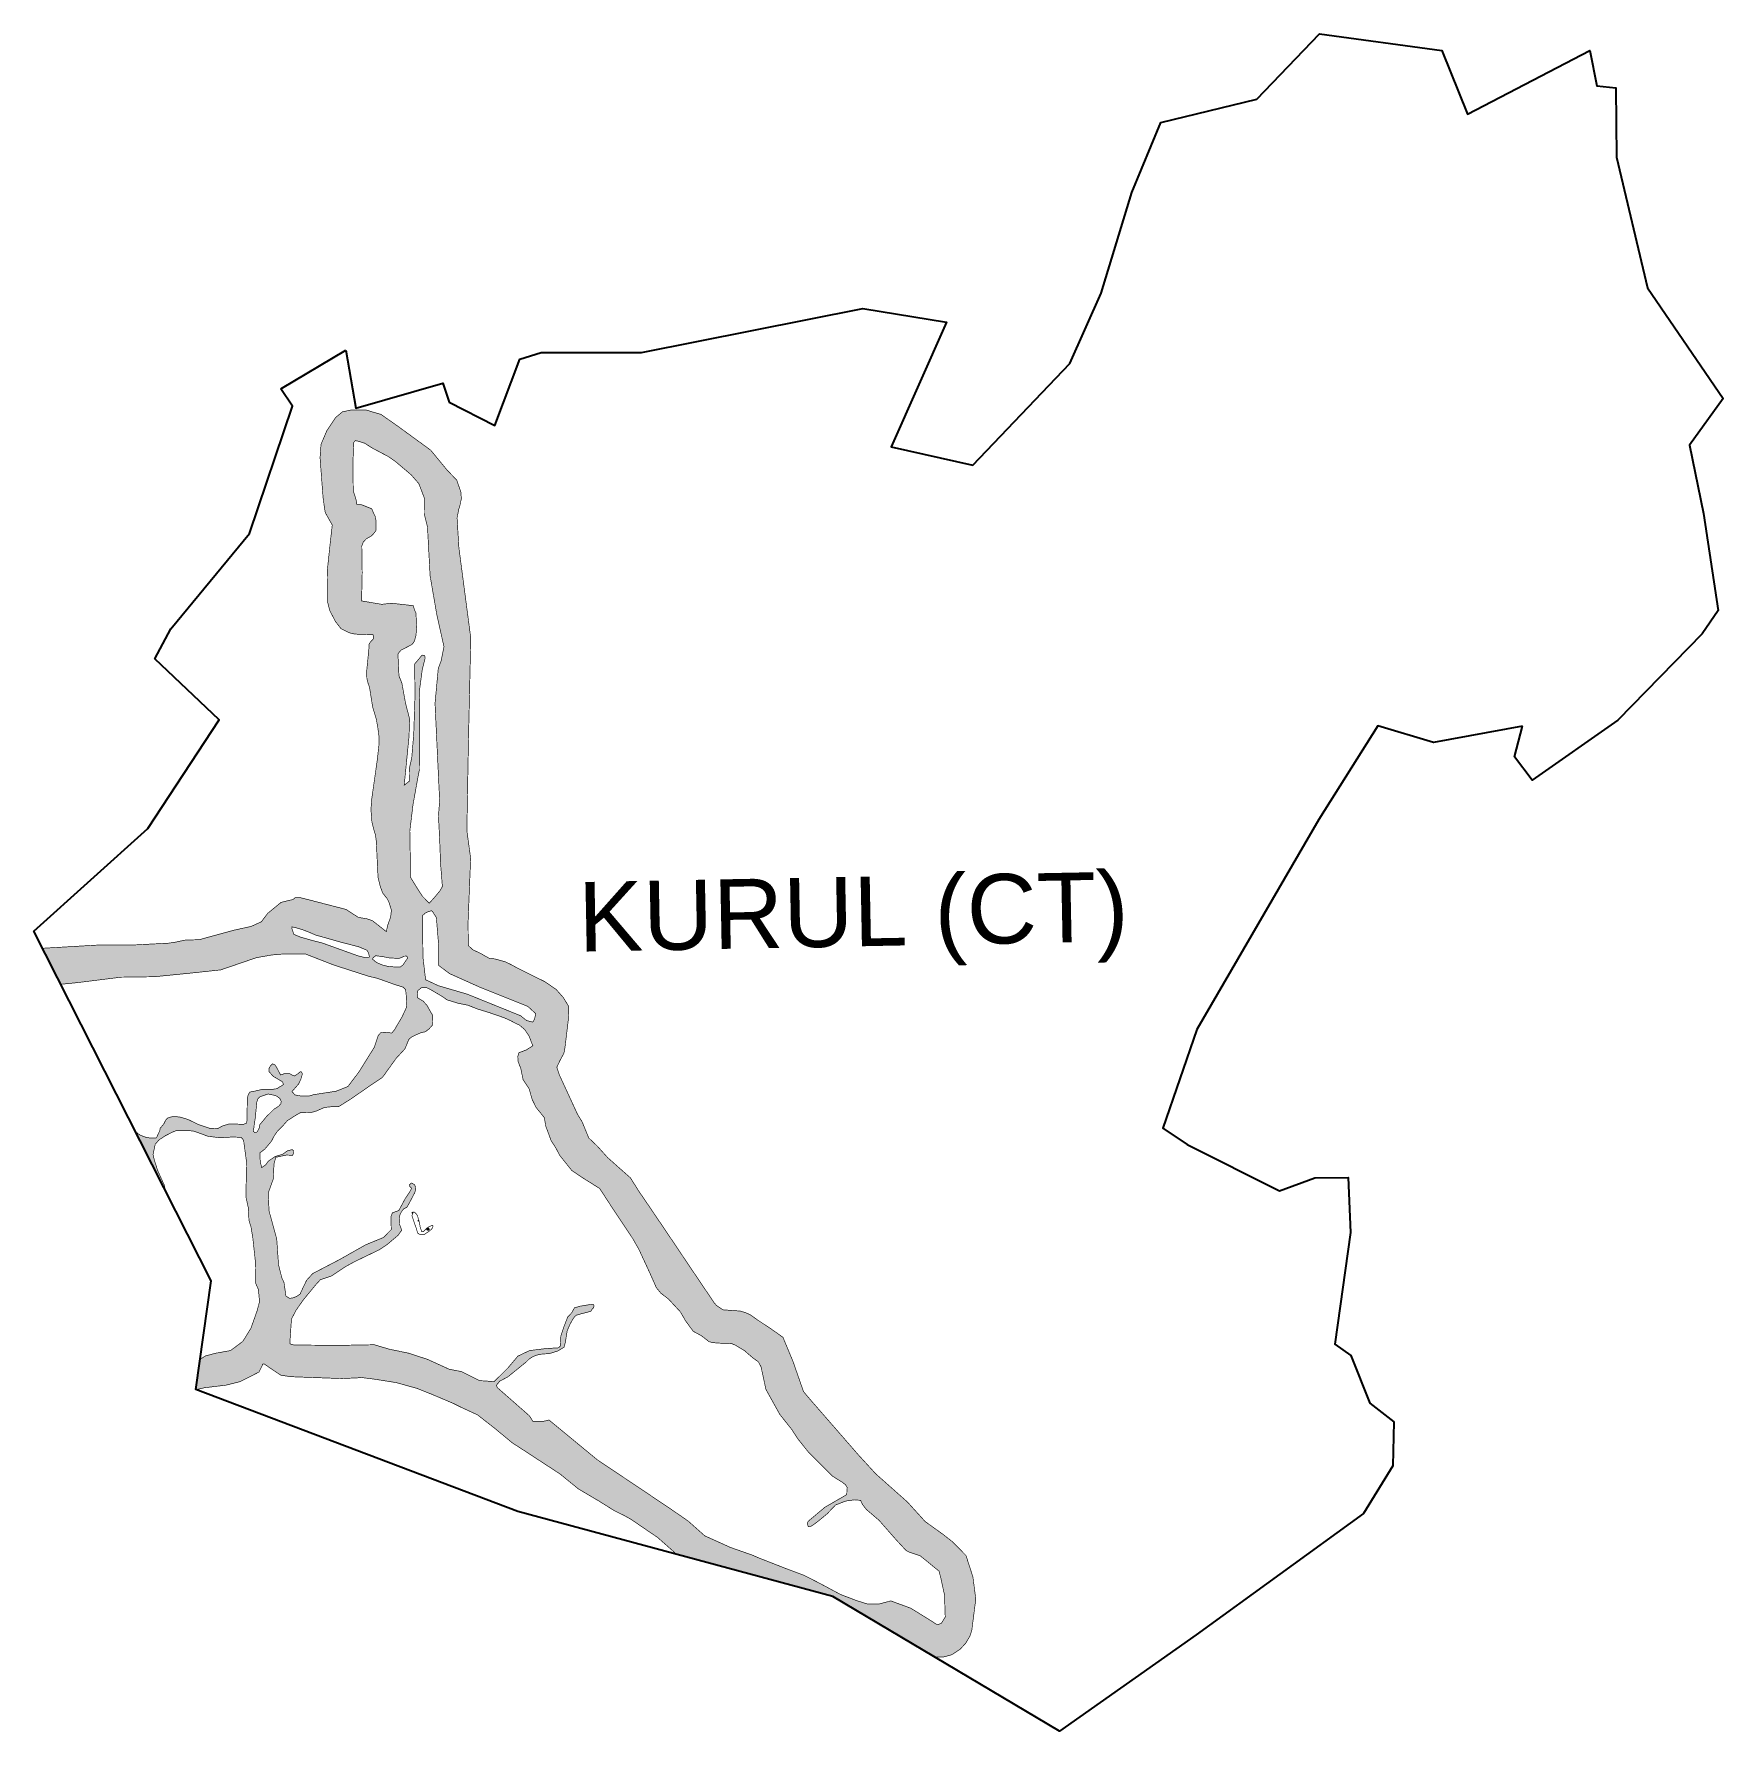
# Model space of a CAD drawing. Header units: metres. Extents: x 276738 to 279380, y 2061662 to 2064315.
import ezdxf

# ---------------------------------------------------------------- set-up
doc = ezdxf.new("R2010")
doc.units = ezdxf.units.M
doc.header["$MEASUREMENT"] = 0
for name, color, linetype in [('MANGROOVE BUFFER ZONE', 120, 'Continuous'), ('village', 3, 'Continuous'), ('VILLAGE NAME', 250, 'Continuous')]:
    doc.layers.add(name, color=color, linetype=linetype)
doc.styles.get("Standard").update_dxf_attribs({"font": 'simplex.shx'})

msp = doc.modelspace()

# ---------------------------------------------------------------- hatches: boundary and pattern name
at = {"layer": 'MANGROOVE BUFFER ZONE'}
h = msp.add_hatch(dxfattribs=at)
h.set_pattern_fill('GRASS', color=256, scale=18)
h.paths.add_polyline_path([(277421.2, 2063370.9), (277402.6, 2063512.4), (277399.8, 2063558.7), (277402.6, 2063572.9), (277404.5, 2063579.1), (277406.4, 2063588.5), (277405.9, 2063598.5), (277399.3, 2063617.8), (277384.2, 2063633.5), (277358.5, 2063664.7), (277306.3, 2063702.7), (277280.6, 2063720.7), (277265.8, 2063724.9), (277258.5, 2063727.2), (277252.8, 2063727.5), (277234.4, 2063727.5), (277220.5, 2063724.6), (277209.9, 2063715.8), (277196.1, 2063695.1), (277187, 2063673.7), (277185.5, 2063652.7), (277187.2, 2063630.1), (277190.2, 2063590.4), (277192.6, 2063573.2), (277193.7, 2063566.9), (277204.6, 2063547.6), (277201.6, 2063521.5), (277197, 2063478.1), (277197.6, 2063426), (277200.7, 2063413.7), (277209.7, 2063396.6), (277218.3, 2063385.5), (277227.2, 2063381.1), (277228.8, 2063380.3), (277234.6, 2063378), (277240.3, 2063377.1), (277249, 2063376.6), (277254.2, 2063376.6), (277268.3, 2063376), (277268.9, 2063373.5), (277269, 2063369.8), (277263.8, 2063364.1), (277261.9, 2063360.7), (277261.8, 2063353.4), (277258.3, 2063318.1), (277258.7, 2063307.7), (277260.5, 2063300.5), (277262.8, 2063294.1), (277267.8, 2063262.9), (277273.2, 2063245), (277275.6, 2063232.5), (277277.7, 2063216.6), (277277.7, 2063204.9), (277275.1, 2063181.1), (277266.3, 2063119.1), (277265.1, 2063102.7), (277266.6, 2063083), (277269.3, 2063072.5), (277272.3, 2063062.4), (277273.5, 2063052.5), (277276.2, 2062996.2), (277279.8, 2062981.9), (277283.6, 2062972), (277290.5, 2062963.3), (277293.2, 2062957.9), (277297.1, 2062945.4), (277295.9, 2062934.7), (277291.3, 2062921.9), (277289.1, 2062911.9), (277267.5, 2062928.9), (277258.3, 2062932.1), (277245.6, 2062934), (277226, 2062946.6), (277171.5, 2062960.7), (277153.8, 2062965.1), (277146.6, 2062965), (277143.2, 2062962.1), (277124.5, 2062957.6), (277103.6, 2062940.4), (277093.6, 2062927.2), (277077.8, 2062920), (277050.4, 2062914), (277008.3, 2062902.5), (276997, 2062899.3), (276973.7, 2062898.5), (276958.5, 2062895.2), (276948.5, 2062893.8), (276888.5, 2062890.7), (276835.6, 2062890.7), (276751.5, 2062885.8), (276780.1, 2062829.5), (276806.9, 2062832.2), (276874.1, 2062840.6), (276926.2, 2062841.3), (276983.2, 2062847), (277030.1, 2062852), (277085.9, 2062871.1), (277109.8, 2062875.3), (277128, 2062876.9), (277162.1, 2062877.1), (277206.4, 2062859.8), (277261, 2062842.2), (277274.4, 2062839), (277285.6, 2062835.1), (277303.5, 2062828.7), (277315.6, 2062825), (277319.2, 2062821.4), (277320.1, 2062814), (277321, 2062797.8), (277320.2, 2062792.5), (277316.2, 2062783.8), (277313.4, 2062777.9), (277301.8, 2062758.3), (277297.8, 2062753.3), (277291.7, 2062754), (277286.2, 2062754.3), (277280.5, 2062753.9), (277276.6, 2062749.7), (277270.3, 2062731), (277246.1, 2062692.2), (277229.1, 2062669.7), (277210.5, 2062662.3), (277175.3, 2062656.9), (277167.7, 2062654.7), (277156.5, 2062654.6), (277146.2, 2062656.6), (277141.6, 2062661.8), (277151.9, 2062673.5), (277155.5, 2062681.1), (277157.9, 2062689.5), (277155.9, 2062693), (277154.6, 2062692.6), (277149.4, 2062688.6), (277145.9, 2062686.2), (277141.8, 2062687.6), (277138.1, 2062689.7), (277129.7, 2062689.8), (277123.8, 2062687.7), (277119.9, 2062695.2), (277116.7, 2062701), (277114.7, 2062703.6), (277111.1, 2062705.2), (277109.6, 2062703.7), (277107.9, 2062701.8), (277105.6, 2062697.9), (277105.5, 2062693.2), (277108.5, 2062689.8), (277112.1, 2062685.7), (277126.7, 2062677.1), (277128.3, 2062672.8), (277125.8, 2062671.1), (277122, 2062668.9), (277118, 2062666.3), (277112.2, 2062665.4), (277106.2, 2062665.2), (277095.6, 2062665.3), (277083, 2062662.4), (277079, 2062661.7), (277075.9, 2062661), (277073.4, 2062657.6), (277071.7, 2062651.5), (277071.3, 2062623.2), (277071.1, 2062616), (277070.5, 2062612.4), (277065.7, 2062610.5), (277044, 2062611.3), (277032.9, 2062608), (277025.3, 2062603.8), (277012.5, 2062604.4), (276995, 2062610.4), (276979.1, 2062618.1), (276966.6, 2062621.9), (276958.3, 2062622.7), (276952.8, 2062622.2), (276946.9, 2062620.2), (276944.5, 2062617.8), (276941, 2062611), (276935.3, 2062604.2), (276934.9, 2062600.8), (276929.6, 2062589.4), (276919.3, 2062589.2), (276913.2, 2062590.2), (276905, 2062593.3), (276901.3, 2062595.4), (276896.6, 2062599.8), (276943.8, 2062506.8), (276941.9, 2062515.5), (276931.7, 2062538), (276926.7, 2062553.3), (276924.3, 2062563.3), (276927.7, 2062579.3), (276933.6, 2062586.2), (276943, 2062592.4), (276955, 2062598.5), (276960.5, 2062600.6), (276971.8, 2062600.6), (276980.6, 2062600.6), (276987.6, 2062600), (276995.6, 2062597.2), (277010.1, 2062591.9), (277020.3, 2062590.6), (277029.5, 2062589.5), (277049.8, 2062590.8), (277062.4, 2062590), (277065.9, 2062585.6), (277070.6, 2062551.1), (277069.5, 2062497.1), (277073.3, 2062480.1), (277074.3, 2062460.4), (277077.6, 2062449.7), (277080.4, 2062432.4), (277084.4, 2062395.5), (277084.9, 2062361.7), (277088.9, 2062352.8), (277089.8, 2062344.9), (277090.8, 2062333.2), (277087.1, 2062319.2), (277077.5, 2062291.9), (277064.7, 2062271.1), (277045.5, 2062256.8), (277022.6, 2062252.7), (277006.5, 2062248.5), (276998, 2062243.2), (276991.3, 2062195.7), (276991.6, 2062195.6), (277004.2, 2062198.6), (277038.2, 2062202.7), (277060.7, 2062208.3), (277077.8, 2062216.9), (277089.9, 2062223.2), (277094.7, 2062232.7), (277096.1, 2062235.9), (277098.4, 2062235.7), (277116.5, 2062223.3), (277124.4, 2062218.2), (277140.4, 2062215.9), (277219.7, 2062213), (277245.4, 2062214.2), (277249.8, 2062214.7), (277269.7, 2062212.2), (277294.7, 2062208.3), (277305.7, 2062206.4), (277336.6, 2062197.8), (277359.1, 2062188.9), (277380.4, 2062179.9), (277393.9, 2062174.2), (277404.8, 2062168.7), (277431.9, 2062156.2), (277459.3, 2062134.7), (277485.9, 2062112.7), (277507.6, 2062098.6), (277560.7, 2062063.9), (277589.6, 2062040.4), (277621, 2062021.9), (277645.6, 2062006.5), (277660.7, 2061999.1), (277671.3, 2061993.2), (277713.4, 2061964.6), (277739.8, 2061941.2), (277742.3, 2061938.6), (277987.5, 2061872.3), (278146.7, 2061777.8), (278160.9, 2061777.8), (278173.2, 2061781.1), (278186.6, 2061789.9), (278195.3, 2061799.3), (278201.8, 2061810.3), (278204.8, 2061819.7), (278211, 2061868.2), (278206.5, 2061902.9), (278195.7, 2061936.3), (278175.1, 2061957.4), (278159.1, 2061969.9), (278131.9, 2061989.4), (278103.8, 2062020.3), (278054.3, 2062064.3), (278027.4, 2062093.7), (277951.8, 2062180.5), (277941.6, 2062192.6), (277925.1, 2062239.9), (277909.4, 2062277.6), (277892.4, 2062289.6), (277869.1, 2062305.1), (277858.4, 2062312.7), (277851.4, 2062315.9), (277842.6, 2062318.6), (277815.8, 2062320.5), (277805.7, 2062327.1), (277801.7, 2062331.7), (277718.5, 2062455.3), (277684, 2062506.1), (277670.8, 2062527), (277652.9, 2062542.8), (277635.3, 2062558.5), (277618.8, 2062576.8), (277605.8, 2062589.1), (277595.3, 2062614.6), (277588.3, 2062625.9), (277559.8, 2062687.7), (277555.7, 2062699.7), (277561, 2062710.9), (277566.9, 2062721.7), (277568.6, 2062731.1), (277573.7, 2062773.5), (277574.2, 2062785.2), (277574.2, 2062795.2), (277566, 2062808.7), (277554.6, 2062821.6), (277537, 2062833.6), (277494.1, 2062854.9), (277484, 2062860.4), (277475, 2062864.7), (277458.9, 2062869.2), (277450, 2062870.1), (277437.1, 2062877.5), (277424.6, 2062883.4), (277417.3, 2062890.1), (277417, 2062926.9), (277421, 2063026.6), (277415.1, 2063069.7), (277417.5, 2063206.4)])
h.paths.add_polyline_path([(277372.5, 2063116.4), (277370.7, 2063093), (277373.1, 2063043.2), (277373.7, 2063021.5), (277376.8, 2062982.4), (277372.7, 2062975.3), (277363.8, 2062964.6), (277356.3, 2062956.3), (277352.3, 2062960.3), (277345.5, 2062967.3), (277339.4, 2062976.6), (277326.7, 2062997.2), (277326.9, 2063008.6), (277325.9, 2063069.1), (277330.9, 2063110.7), (277338.1, 2063150.7), (277341, 2063165.6), (277341.3, 2063204.4), (277341.5, 2063263.2), (277340.7, 2063286.7), (277345.4, 2063322), (277349.9, 2063339.5), (277349.1, 2063343.5), (277345.8, 2063344.2), (277344.2, 2063343.3), (277339.3, 2063337.2), (277333.4, 2063330.3), (277334, 2063281.3), (277332, 2063220.7), (277328.9, 2063183.4), (277325.3, 2063167.8), (277325.5, 2063147.4), (277317.1, 2063140.8), (277324.6, 2063216.4), (277325.6, 2063244.2), (277319.3, 2063268.4), (277313.5, 2063300.3), (277308.9, 2063311.8), (277307.3, 2063346.1), (277311.9, 2063351.8), (277329.5, 2063360.9), (277332.9, 2063365.7), (277335.5, 2063374.7), (277336.5, 2063387.6), (277335.5, 2063410), (277333.3, 2063414.6), (277331.2, 2063421.5), (277297.3, 2063425.3), (277282, 2063423.6), (277250.5, 2063428.9), (277251.4, 2063473.1), (277250.8, 2063514.7), (277253.2, 2063521.2), (277258, 2063526.1), (277265.6, 2063530.4), (277268.7, 2063533.3), (277272.8, 2063538.8), (277273.1, 2063553.8), (277271.9, 2063560.6), (277268.5, 2063567.8), (277266.3, 2063573), (277253.8, 2063578), (277249.5, 2063579.6), (277243.1, 2063579.6), (277242.2, 2063585.6), (277240.1, 2063593), (277237.4, 2063601.1), (277236.9, 2063644.1), (277238.1, 2063676.6), (277240.7, 2063679.5), (277245, 2063678.7), (277255, 2063675.6), (277267.8, 2063667.6), (277278.9, 2063661.7), (277292.1, 2063654.8), (277303.8, 2063646.6), (277328.1, 2063626), (277340, 2063612.3), (277349, 2063588.6), (277348.8, 2063563.4), (277353.5, 2063544.9), (277357.6, 2063468.1), (277368.2, 2063406.9), (277379.3, 2063357.3), (277375, 2063335.8), (277370.4, 2063323.5), (277365.3, 2063268.8)], flags=16)
h.paths.add_polyline_path([(277359.5, 2062944.5), (277361.4, 2062943.3), (277367.4, 2062933.7), (277371.2, 2062887.5), (277370.8, 2062859.1), (277388.2, 2062846.1), (277436.2, 2062824.6), (277510.3, 2062795), (277522.8, 2062783.6), (277520.8, 2062774.6), (277518.2, 2062770.4), (277508.6, 2062772.7), (277499.2, 2062780.3), (277415.9, 2062814), (277370.5, 2062827.3), (277350.6, 2062836.6), (277348.8, 2062851.6), (277346.4, 2062872.2), (277345.8, 2062935.3), (277345.9, 2062937.2), (277351.7, 2062942)], flags=16)
h.paths.add_polyline_path([(277320.5, 2062873.6), (277322.1, 2062872.1), (277322.1, 2062869.9), (277318.4, 2062864.7), (277315.3, 2062859.9), (277311, 2062856.5), (277305, 2062856.4), (277291.3, 2062857.5), (277283.1, 2062859.7), (277276.7, 2062862.2), (277272.3, 2062864.7), (277270.5, 2062866.3), (277267.2, 2062869.2), (277269.8, 2062872.2), (277272.6, 2062874.2), (277284.4, 2062872.6), (277293.9, 2062870.7), (277302.2, 2062870.3), (277310.1, 2062870.3), (277313.5, 2062871.5), (277315.1, 2062872.6), (277316.1, 2062873.4)], flags=16)
h.paths.add_polyline_path([(277258.8, 2062882.7), (277261.3, 2062878.5), (277262.4, 2062873.8), (277262.3, 2062871.6), (277257.4, 2062870.9), (277244.5, 2062874.1), (277188.3, 2062894.3), (277174.1, 2062897.8), (277154.6, 2062903.4), (277144.5, 2062907.6), (277141.3, 2062916.9), (277141.7, 2062919.3), (277148, 2062917.9), (277157.7, 2062915), (277167.4, 2062911.3), (277178.3, 2062906.6), (277218.2, 2062895.3), (277245.8, 2062888.2)], flags=16)
h.paths.add_polyline_path([(277352.2, 2062824.2), (277357.7, 2062821.6), (277378.2, 2062809.5), (277383.7, 2062805.3), (277401.5, 2062799.8), (277416.7, 2062796.8), (277431.1, 2062791.1), (277450.1, 2062785.2), (277473.4, 2062777.2), (277483.1, 2062772.8), (277492.7, 2062767.8), (277497.1, 2062765.9), (277505.3, 2062759), (277512.1, 2062749.1), (277518.2, 2062733.4), (277508.2, 2062726.9), (277496.5, 2062722.5), (277494.7, 2062716.6), (277495.3, 2062708.4), (277499.3, 2062698.3), (277503.1, 2062680.2), (277512.5, 2062666), (277517.1, 2062649.7), (277523.3, 2062637), (277536.2, 2062621.1), (277538.5, 2062607.7), (277546.8, 2062585.2), (277554.4, 2062573.3), (277560.4, 2062561.8), (277579, 2062538.6), (277594, 2062528.3), (277622.8, 2062510.2), (277638.7, 2062485.8), (277674.8, 2062431.4), (277684.2, 2062414.9), (277702, 2062376.4), (277711.4, 2062355.1), (277718.8, 2062346.2), (277730.3, 2062337.5), (277749, 2062317.3), (277757.1, 2062303.3), (277769.1, 2062286.9), (277782.1, 2062279.9), (277793.9, 2062270.6), (277799.9, 2062269.2), (277807.5, 2062268.5), (277817.3, 2062268.1), (277823, 2062268.1), (277829.6, 2062267.5), (277835, 2062265.3), (277849.2, 2062256.7), (277862.4, 2062245.3), (277871, 2062239.2), (277875.2, 2062231.2), (277882.8, 2062196), (277904.6, 2062156.8), (277923.1, 2062133.6), (277932.3, 2062119.3), (277948.8, 2062098.6), (277987.3, 2062060.2), (278002.2, 2062050.9), (278007.3, 2062047), (278009.9, 2062042.6), (278009.1, 2062031.5), (277975, 2062011.8), (277948.6, 2061989.6), (277947.5, 2061986.1), (277948.9, 2061981.6), (277953.3, 2061982), (277962.3, 2061988.2), (277978.5, 2062001.5), (277991.6, 2062015.3), (278003.4, 2062019.9), (278008.6, 2062021.7), (278013.3, 2062022.3), (278021.2, 2062023.4), (278030.9, 2062022.6), (278033.7, 2062016.2), (278039.8, 2062008.4), (278059.7, 2061991.4), (278086.9, 2061960.4), (278102.3, 2061943.9), (278107.5, 2061941.4), (278113.4, 2061939.4), (278124, 2061935.9), (278134.9, 2061927.2), (278145.1, 2061918.7), (278153.5, 2061912), (278156.4, 2061900.8), (278162.1, 2061874.5), (278163.2, 2061840), (278157.1, 2061830.3), (278150.7, 2061828), (278138.2, 2061836.1), (278109.2, 2061854), (278078.1, 2061865.4), (278060.3, 2061860.7), (278041.4, 2061860.6), (278025, 2061865.7), (277999.3, 2061875.5), (277968, 2061892.3), (277943, 2061905.1), (277915.8, 2061915.3), (277872.8, 2061932.1), (277860.9, 2061937.2), (277827.5, 2061948.9), (277787.2, 2061967.1), (277761.1, 2061990.3), (277734, 2062009), (277618.6, 2062086.4), (277543.6, 2062148.2), (277534.1, 2062146), (277518.5, 2062146), (277513, 2062154.7), (277462.7, 2062198.9), (277461.3, 2062202.5), (277466.3, 2062208.8), (277479.1, 2062215.6), (277507.6, 2062238.7), (277512.9, 2062243.9), (277518.5, 2062247.4), (277525.2, 2062249.9), (277533.1, 2062251.4), (277544, 2062252), (277557, 2062256), (277567, 2062261.9), (277569.1, 2062269.7), (277572, 2062287.8), (277576, 2062297.1), (277580, 2062304.4), (277584.1, 2062310.4), (277586.7, 2062312.2), (277595.1, 2062314.6), (277603.3, 2062316.7), (277609, 2062318.4), (277610.6, 2062321), (277613.2, 2062323.8), (277614, 2062326.7), (277613.3, 2062328.5), (277608.9, 2062328.9), (277592.2, 2062326.2), (277583.3, 2062323.6), (277579.2, 2062316.1), (277572.7, 2062309.1), (277566.6, 2062293.3), (277562.1, 2062279.7), (277561.2, 2062263.8), (277558.3, 2062261.1), (277538.4, 2062259.9), (277513.1, 2062256.8), (277494.9, 2062248.1), (277478.8, 2062229.1), (277466.7, 2062217.1), (277457.6, 2062208.3), (277434.8, 2062209.8), (277406.7, 2062223.9), (277387.5, 2062227.6), (277353.7, 2062243), (277323.6, 2062252.8), (277293.6, 2062259), (277270.4, 2062265.9), (277213.4, 2062264.9), (277144.7, 2062265.5), (277138.4, 2062267.3), (277138.7, 2062275.5), (277140.8, 2062306.1), (277148.2, 2062320.2), (277159.5, 2062336.3), (277178.9, 2062359.8), (277186, 2062367.6), (277202.9, 2062373.2), (277225.6, 2062388.2), (277239.5, 2062395.8), (277277.7, 2062414.2), (277290.2, 2062422.4), (277307.5, 2062437), (277313.2, 2062445), (277309.8, 2062454.4), (277309.2, 2062463.5), (277310.4, 2062469), (277312.6, 2062473.5), (277315.5, 2062477.4), (277317.5, 2062479.3), (277319, 2062479.6), (277321.4, 2062480.9), (277325.3, 2062487.9), (277333.5, 2062503.5), (277335.1, 2062508.8), (277334.5, 2062513.3), (277333.2, 2062516.1), (277328.7, 2062518.9), (277325.3, 2062516.2), (277325.7, 2062513.6), (277327.2, 2062512.1), (277328.4, 2062510.6), (277327.5, 2062507.8), (277318.3, 2062493.7), (277308.7, 2062475.8), (277298.7, 2062472.2), (277296.4, 2062466.2), (277296.8, 2062446), (277284.7, 2062433.6), (277256.9, 2062422.2), (277215.3, 2062398.7), (277174, 2062377.2), (277164.4, 2062366.6), (277158.5, 2062354.3), (277154.2, 2062345), (277148.7, 2062341.3), (277143, 2062339.1), (277137.9, 2062338.5), (277132.1, 2062342), (277129.2, 2062363), (277125.8, 2062370.3), (277120.6, 2062390.8), (277117.7, 2062431.6), (277105.8, 2062474.8), (277104.4, 2062502.9), (277112.3, 2062525), (277113.5, 2062548.8), (277116.3, 2062559), (277133, 2062562.5), (277142.6, 2062562), (277143.5, 2062564.3), (277144, 2062569), (277142.1, 2062571.1), (277134.7, 2062569.2), (277126.6, 2062563.6), (277115.3, 2062560.3), (277104.6, 2062552.9), (277100.6, 2062547.4), (277094.3, 2062542.8), (277092.2, 2062550.9), (277091.7, 2062556.8), (277091.6, 2062561.1), (277091.5, 2062566), (277099, 2062571.7), (277103.1, 2062576.4), (277109.5, 2062584.2), (277113.9, 2062592.7), (277118, 2062598.7), (277126.5, 2062607.3), (277134.6, 2062616.5), (277148.6, 2062625.3), (277154.7, 2062628.7), (277172.7, 2062629.3), (277180.7, 2062631.7), (277186.9, 2062634.5), (277192.5, 2062637), (277204.1, 2062638.1), (277214.7, 2062638.3), (277233.3, 2062649.9), (277261.9, 2062669.7), (277283, 2062683.8), (277304.5, 2062713.7), (277318.4, 2062728.8), (277324.2, 2062743), (277328, 2062746.6), (277336.5, 2062750.9), (277343.6, 2062753.9), (277350.1, 2062755.3), (277355.4, 2062759.2), (277361.1, 2062765.3), (277361.7, 2062780.9), (277358.2, 2062786.7), (277352.7, 2062796.6), (277346.9, 2062803), (277337.7, 2062808.6), (277337.7, 2062814.2), (277338.5, 2062819.8), (277344.2, 2062824.2)], flags=16)
h.paths.add_polyline_path([(277116, 2062655.5), (277118, 2062654.3), (277122.6, 2062651.1), (277123.1, 2062649.9), (277124.8, 2062646.1), (277124.3, 2062643), (277120.6, 2062638.7), (277113.6, 2062634.3), (277101.7, 2062622.6), (277091.2, 2062609.9), (277090.4, 2062604.8), (277087.5, 2062599.5), (277085.5, 2062597.4), (277083.8, 2062597.4), (277081.3, 2062599.5), (277082.4, 2062608.8), (277084, 2062619.2), (277086.7, 2062645.8), (277088.4, 2062650.6), (277091.8, 2062653.8), (277100.9, 2062656.9), (277104.4, 2062658)], flags=16)
h.paths.add_polyline_path([(277332.5, 2062473.6), (277334.6, 2062471.9), (277336.4, 2062469.9), (277338.1, 2062467.4), (277339.2, 2062462.1), (277340.9, 2062457.1), (277342, 2062450.1), (277344.6, 2062442.5), (277347, 2062442.7), (277348.9, 2062444.7), (277352, 2062447.6), (277355.6, 2062450.3), (277361, 2062452.6), (277362.2, 2062451.5), (277360.5, 2062447.4), (277358.5, 2062445.4), (277355.6, 2062443.1), (277348.3, 2062438.2), (277342.2, 2062438), (277338.4, 2062440.2), (277335.6, 2062448.9), (277329.3, 2062467.3), (277329.7, 2062469.6), (277329.7, 2062471.4), (277330, 2062472.7)], flags=0)
h = msp.add_hatch(dxfattribs=at)
h.set_pattern_fill('GRASS', color=256, scale=18)
h.paths.add_polyline_path([(277338.1, 2062467.4), (277336.4, 2062469.9), (277334.6, 2062471.9), (277332.5, 2062473.6), (277330, 2062472.7), (277329.7, 2062471.4), (277329.7, 2062469.6), (277329.3, 2062467.3), (277335.6, 2062448.9), (277338.4, 2062440.2), (277342.2, 2062438), (277348.3, 2062438.2), (277355.6, 2062443.1), (277358.5, 2062445.4), (277360.5, 2062447.4), (277362.2, 2062451.5), (277361, 2062452.6), (277355.6, 2062450.3), (277352, 2062447.6), (277348.9, 2062444.7), (277347, 2062442.7), (277344.6, 2062442.5), (277342, 2062450.1), (277340.9, 2062457.1), (277339.2, 2062462.1)])

# ---------------------------------------------------------------- linework, layer by layer
at = {"color": 3, "flags": 128}
msp.add_lwpolyline([(277124.4, 2063760.8), (277225.8, 2063820.9)], dxfattribs=at)
at = {"layer": 'MANGROOVE BUFFER ZONE', "const_width": 1, "flags": 128}
for points in [[(278146.7, 2061777.8), (278160.9, 2061777.8), (278173.2, 2061781.1), (278186.6, 2061789.9), (278195.3, 2061799.3), (278201.8, 2061810.3), (278204.8, 2061819.7), (278211, 2061868.2), (278206.5, 2061902.9), (278195.7, 2061936.3), (278175.1, 2061957.4), (278159.1, 2061969.9), (278131.9, 2061989.4), (278103.8, 2062020.3), (278054.3, 2062064.3), (278027.4, 2062093.7), (277951.8, 2062180.5), (277941.6, 2062192.6), (277925.1, 2062239.9), (277909.4, 2062277.6), (277892.4, 2062289.6), (277869.1, 2062305.1), (277858.4, 2062312.7), (277851.4, 2062315.9), (277842.6, 2062318.6), (277815.8, 2062320.5), (277805.7, 2062327.1), (277801.7, 2062331.7), (277718.5, 2062455.3), (277684, 2062506.1), (277670.8, 2062527), (277652.9, 2062542.8), (277635.3, 2062558.5), (277618.8, 2062576.8), (277605.8, 2062589.1), (277595.3, 2062614.6), (277588.3, 2062625.9), (277559.8, 2062687.7), (277555.7, 2062699.7), (277561, 2062710.9), (277566.9, 2062721.7), (277568.6, 2062731.1), (277573.7, 2062773.5), (277574.2, 2062785.2), (277574.2, 2062795.2), (277566, 2062808.7), (277554.6, 2062821.6), (277537, 2062833.6), (277494.1, 2062854.9), (277484, 2062860.4), (277475, 2062864.7), (277458.9, 2062869.2), (277450, 2062870.1), (277437.1, 2062877.5), (277424.6, 2062883.4), (277417.3, 2062890.1), (277417, 2062926.9), (277421, 2063026.6), (277415.1, 2063069.7), (277417.5, 2063206.4), (277421.2, 2063370.9), (277402.6, 2063512.4), (277399.8, 2063558.7), (277402.6, 2063572.9), (277404.5, 2063579.1), (277406.4, 2063588.5), (277405.9, 2063598.5), (277399.3, 2063617.8), (277384.2, 2063633.5), (277358.5, 2063664.7), (277306.3, 2063702.7), (277280.6, 2063720.7), (277265.8, 2063724.9), (277258.5, 2063727.2), (277252.8, 2063727.5), (277234.4, 2063727.5), (277220.5, 2063724.6), (277209.9, 2063715.8), (277196.1, 2063695.1), (277187, 2063673.7), (277185.5, 2063652.7), (277187.2, 2063630.1), (277190.2, 2063590.4), (277192.6, 2063573.2), (277193.7, 2063566.9), (277204.6, 2063547.6), (277201.6, 2063521.5), (277197, 2063478.1), (277197.6, 2063426), (277200.7, 2063413.7), (277209.7, 2063396.6), (277218.3, 2063385.5), (277227.2, 2063381.1), (277228.8, 2063380.3), (277234.6, 2063378), (277240.3, 2063377.1), (277249, 2063376.6), (277254.2, 2063376.6), (277268.3, 2063376), (277268.9, 2063373.5), (277269, 2063369.8), (277263.8, 2063364.1), (277261.9, 2063360.7), (277261.8, 2063353.4), (277258.3, 2063318.1), (277258.7, 2063307.7), (277260.5, 2063300.5), (277262.8, 2063294.1), (277267.8, 2063262.9), (277273.2, 2063245), (277275.6, 2063232.5), (277277.7, 2063216.6), (277277.7, 2063204.9), (277275.1, 2063181.1), (277266.3, 2063119.1), (277265.1, 2063102.7), (277266.6, 2063083), (277269.3, 2063072.5), (277272.3, 2063062.4), (277273.5, 2063052.5), (277276.2, 2062996.2), (277279.8, 2062981.9), (277283.6, 2062972), (277290.5, 2062963.3), (277293.2, 2062957.9), (277297.1, 2062945.4), (277295.9, 2062934.7), (277291.3, 2062921.9), (277289.1, 2062911.9), (277267.5, 2062928.9), (277258.3, 2062932.1), (277245.6, 2062934), (277226, 2062946.6), (277171.5, 2062960.7), (277153.8, 2062965.1), (277146.6, 2062965), (277143.2, 2062962.1), (277124.5, 2062957.6), (277103.6, 2062940.4), (277093.6, 2062927.2), (277077.8, 2062920), (277050.4, 2062914), (277008.3, 2062902.5), (276997, 2062899.3), (276973.7, 2062898.5), (276958.5, 2062895.2), (276948.5, 2062893.8), (276888.5, 2062890.7), (276835.6, 2062890.7), (276751.5, 2062885.8)], [(276780.1, 2062829.5), (276806.9, 2062832.2), (276874.1, 2062840.6), (276926.2, 2062841.3), (276983.2, 2062847), (277030.1, 2062852), (277085.9, 2062871.1), (277109.8, 2062875.3), (277128, 2062876.9), (277162.1, 2062877.1), (277206.4, 2062859.8), (277261, 2062842.2), (277274.4, 2062839), (277285.6, 2062835.1), (277303.5, 2062828.7), (277315.6, 2062825), (277319.2, 2062821.4), (277320.1, 2062814), (277321, 2062797.8), (277320.2, 2062792.5), (277316.2, 2062783.8), (277313.4, 2062777.9), (277301.8, 2062758.3), (277297.8, 2062753.3), (277291.7, 2062754), (277286.2, 2062754.3), (277280.5, 2062753.9), (277276.6, 2062749.7), (277270.3, 2062731), (277246.1, 2062692.2), (277229.1, 2062669.7), (277210.5, 2062662.3), (277175.3, 2062656.9), (277167.7, 2062654.7), (277156.5, 2062654.6), (277146.2, 2062656.6), (277141.6, 2062661.8), (277151.9, 2062673.5), (277155.5, 2062681.1), (277157.9, 2062689.5), (277155.9, 2062693), (277154.6, 2062692.6), (277149.4, 2062688.6), (277145.9, 2062686.2), (277141.8, 2062687.6), (277138.1, 2062689.7), (277129.7, 2062689.8), (277123.8, 2062687.7), (277119.9, 2062695.2), (277116.7, 2062701), (277114.7, 2062703.6), (277111.1, 2062705.2), (277109.6, 2062703.7), (277107.9, 2062701.8), (277105.6, 2062697.9), (277105.5, 2062693.2), (277108.5, 2062689.8), (277112.1, 2062685.7), (277126.7, 2062677.1), (277128.3, 2062672.8), (277125.8, 2062671.1), (277122, 2062668.9), (277118, 2062666.3), (277112.2, 2062665.4), (277106.2, 2062665.2), (277095.6, 2062665.3), (277083, 2062662.4), (277079, 2062661.7), (277075.9, 2062661), (277073.4, 2062657.6), (277071.7, 2062651.5), (277071.3, 2062623.2), (277071.1, 2062616), (277070.5, 2062612.4), (277065.7, 2062610.5), (277044, 2062611.3), (277032.9, 2062608), (277025.3, 2062603.8), (277012.5, 2062604.4), (276995, 2062610.4), (276979.1, 2062618.1), (276966.6, 2062621.9), (276958.3, 2062622.7), (276952.8, 2062622.2), (276946.9, 2062620.2), (276944.5, 2062617.8), (276941, 2062611), (276935.3, 2062604.2), (276934.9, 2062600.8), (276929.6, 2062589.4), (276919.3, 2062589.2), (276913.2, 2062590.2), (276905, 2062593.3), (276901.3, 2062595.4), (276896.6, 2062599.8)], [(276943.8, 2062506.8), (276941.9, 2062515.5), (276931.7, 2062538), (276926.7, 2062553.3), (276924.3, 2062563.3), (276927.7, 2062579.3), (276933.6, 2062586.2), (276943, 2062592.4), (276955, 2062598.5), (276960.5, 2062600.6), (276971.8, 2062600.6), (276980.6, 2062600.6), (276987.6, 2062600), (276995.6, 2062597.2), (277010.1, 2062591.9), (277020.3, 2062590.6), (277029.5, 2062589.5), (277049.8, 2062590.8), (277062.4, 2062590), (277065.9, 2062585.6), (277070.6, 2062551.1), (277069.5, 2062497.1), (277073.3, 2062480.1), (277074.3, 2062460.4), (277077.6, 2062449.7), (277080.4, 2062432.4), (277084.4, 2062395.5), (277084.9, 2062361.7), (277088.9, 2062352.8), (277089.8, 2062344.9), (277090.8, 2062333.2), (277087.1, 2062319.2), (277077.5, 2062291.9), (277064.7, 2062271.1), (277045.5, 2062256.8), (277022.6, 2062252.7), (277006.5, 2062248.5), (276999.4, 2062244.1), (276998.2, 2062244.5)], [(276991.6, 2062195.6), (277004.2, 2062198.6), (277038.2, 2062202.7), (277060.7, 2062208.3), (277077.8, 2062216.9), (277089.9, 2062223.2), (277094.7, 2062232.7), (277096.1, 2062235.9), (277098.4, 2062235.7), (277116.5, 2062223.3), (277124.4, 2062218.2), (277140.4, 2062215.9), (277219.7, 2062213), (277245.4, 2062214.2), (277249.8, 2062214.7), (277269.7, 2062212.2), (277294.7, 2062208.3), (277305.7, 2062206.4), (277336.6, 2062197.8), (277359.1, 2062188.9), (277380.4, 2062179.9), (277393.9, 2062174.2), (277404.8, 2062168.7), (277431.9, 2062156.2), (277459.3, 2062134.7), (277485.9, 2062112.7), (277507.6, 2062098.6), (277560.7, 2062063.9), (277589.6, 2062040.4), (277621, 2062021.9), (277645.6, 2062006.5), (277660.7, 2061999.1), (277671.3, 2061993.2), (277713.4, 2061964.6), (277739.8, 2061941.2), (277742.3, 2061938.6)]]:
    msp.add_lwpolyline(points, dxfattribs=at)
for points in [[(277326.7, 2062997.2), (277326.9, 2063008.6), (277325.9, 2063069.1), (277330.9, 2063110.7), (277338.1, 2063150.7), (277341, 2063165.6), (277341.3, 2063204.4), (277341.5, 2063263.2), (277340.7, 2063286.7), (277345.4, 2063322), (277349.9, 2063339.5), (277349.1, 2063343.5), (277345.8, 2063344.2), (277344.2, 2063343.3), (277339.3, 2063337.2), (277333.4, 2063330.3), (277334, 2063281.3), (277332, 2063220.7), (277328.9, 2063183.4), (277325.3, 2063167.8), (277325.5, 2063147.4), (277317.1, 2063140.8), (277324.6, 2063216.4), (277325.6, 2063244.2), (277319.3, 2063268.4), (277313.5, 2063300.3), (277308.9, 2063311.8), (277307.3, 2063346.1), (277311.9, 2063351.8), (277329.5, 2063360.9), (277332.9, 2063365.7), (277335.5, 2063374.7), (277336.5, 2063387.6), (277335.5, 2063410), (277333.3, 2063414.6), (277331.2, 2063421.5), (277297.3, 2063425.3), (277282, 2063423.6), (277250.5, 2063428.9), (277251.4, 2063473.1), (277250.8, 2063514.7), (277253.2, 2063521.2), (277258, 2063526.1), (277265.6, 2063530.4), (277268.7, 2063533.3), (277272.8, 2063538.8), (277273.1, 2063553.8), (277271.9, 2063560.6), (277268.5, 2063567.8), (277266.3, 2063573), (277253.8, 2063578), (277249.5, 2063579.6), (277243.1, 2063579.6), (277242.2, 2063585.6), (277240.1, 2063593), (277237.4, 2063601.1), (277236.9, 2063644.1), (277238.1, 2063676.6), (277240.7, 2063679.5), (277245, 2063678.7), (277255, 2063675.6), (277267.8, 2063667.6), (277278.9, 2063661.7), (277292.1, 2063654.8), (277303.8, 2063646.6), (277328.1, 2063626), (277340, 2063612.3), (277349, 2063588.6), (277348.8, 2063563.4), (277353.5, 2063544.9), (277357.6, 2063468.1), (277368.2, 2063406.9), (277379.3, 2063357.3), (277375, 2063335.8), (277370.4, 2063323.5), (277365.3, 2063268.8), (277372.5, 2063116.4), (277370.7, 2063093), (277373.1, 2063043.2), (277373.7, 2063021.5), (277376.8, 2062982.4), (277372.7, 2062975.3), (277363.8, 2062964.6), (277356.3, 2062956.3), (277352.3, 2062960.3), (277345.5, 2062967.3), (277339.4, 2062976.6)], [(277141.3, 2062916.9), (277141.7, 2062919.3), (277148, 2062917.9), (277157.7, 2062915), (277167.4, 2062911.3), (277178.3, 2062906.6), (277218.2, 2062895.3), (277245.8, 2062888.2), (277258.8, 2062882.7), (277261.3, 2062878.5), (277262.4, 2062873.8), (277262.3, 2062871.6), (277257.4, 2062870.9), (277244.5, 2062874.1), (277188.3, 2062894.3), (277174.1, 2062897.8), (277154.6, 2062903.4), (277144.5, 2062907.6)], [(277345.8, 2062935.3), (277345.9, 2062937.2), (277351.7, 2062942), (277359.5, 2062944.5), (277361.4, 2062943.3), (277367.4, 2062933.7), (277371.2, 2062887.5), (277370.8, 2062859.1), (277388.2, 2062846.1), (277436.2, 2062824.6), (277510.3, 2062795), (277522.8, 2062783.6), (277520.8, 2062774.6), (277518.2, 2062770.4), (277508.6, 2062772.7), (277499.2, 2062780.3), (277415.9, 2062814), (277370.5, 2062827.3), (277350.6, 2062836.6), (277348.8, 2062851.6), (277346.4, 2062872.2)], [(277267.2, 2062869.2), (277269.8, 2062872.2), (277272.6, 2062874.2), (277284.4, 2062872.6), (277293.9, 2062870.7), (277302.2, 2062870.3), (277310.1, 2062870.3), (277313.5, 2062871.5), (277315.1, 2062872.6), (277316.1, 2062873.4), (277320.5, 2062873.6), (277322.1, 2062872.1), (277322.1, 2062869.9), (277318.4, 2062864.7), (277315.3, 2062859.9), (277311, 2062856.5), (277305, 2062856.4), (277291.3, 2062857.5), (277283.1, 2062859.7), (277276.7, 2062862.2), (277272.3, 2062864.7), (277270.5, 2062866.3)], [(277134.6, 2062616.5), (277148.6, 2062625.3), (277154.7, 2062628.7), (277172.7, 2062629.3), (277180.7, 2062631.7), (277186.9, 2062634.5), (277192.5, 2062637), (277204.1, 2062638.1), (277214.7, 2062638.3), (277233.3, 2062649.9), (277261.9, 2062669.7), (277283, 2062683.8), (277304.5, 2062713.7), (277318.4, 2062728.8), (277324.2, 2062743), (277328, 2062746.6), (277336.5, 2062750.9), (277343.6, 2062753.9), (277350.1, 2062755.3), (277355.4, 2062759.2), (277361.1, 2062765.3), (277361.7, 2062780.9), (277358.2, 2062786.7), (277352.7, 2062796.6), (277346.9, 2062803), (277337.7, 2062808.6), (277337.7, 2062814.2), (277338.5, 2062819.8), (277344.2, 2062824.2), (277352.2, 2062824.2), (277357.7, 2062821.6), (277378.2, 2062809.5), (277383.7, 2062805.3), (277401.5, 2062799.8), (277416.7, 2062796.8), (277431.1, 2062791.1), (277450.1, 2062785.2), (277473.4, 2062777.2), (277483.1, 2062772.8), (277492.7, 2062767.8), (277497.1, 2062765.9), (277505.3, 2062759), (277512.1, 2062749.1), (277518.2, 2062733.4), (277508.2, 2062726.9), (277496.5, 2062722.5), (277494.7, 2062716.6), (277495.3, 2062708.4), (277499.3, 2062698.3), (277503.1, 2062680.2), (277512.5, 2062666), (277517.1, 2062649.7), (277523.3, 2062637), (277536.2, 2062621.1), (277538.5, 2062607.7), (277546.8, 2062585.2), (277554.4, 2062573.3), (277560.4, 2062561.8), (277579, 2062538.6), (277594, 2062528.3), (277622.8, 2062510.2), (277638.7, 2062485.8), (277674.8, 2062431.4), (277684.2, 2062414.9), (277702, 2062376.4), (277711.4, 2062355.1), (277718.8, 2062346.2), (277730.3, 2062337.5), (277749, 2062317.3), (277757.1, 2062303.3), (277769.1, 2062286.9), (277782.1, 2062279.9), (277793.9, 2062270.6), (277799.9, 2062269.2), (277807.5, 2062268.5), (277817.3, 2062268.1), (277823, 2062268.1), (277829.6, 2062267.5), (277835, 2062265.3), (277849.2, 2062256.7), (277862.4, 2062245.3), (277871, 2062239.2), (277875.2, 2062231.2), (277882.8, 2062196), (277904.6, 2062156.8), (277923.1, 2062133.6), (277932.3, 2062119.3), (277948.8, 2062098.6), (277987.3, 2062060.2), (278002.2, 2062050.9), (278007.3, 2062047), (278009.9, 2062042.6), (278009.1, 2062031.5), (277975, 2062011.8), (277948.6, 2061989.6), (277947.5, 2061986.1), (277948.9, 2061981.6), (277953.3, 2061982), (277962.3, 2061988.2), (277978.5, 2062001.5), (277991.6, 2062015.3), (278003.4, 2062019.9), (278008.6, 2062021.7), (278013.3, 2062022.3), (278021.2, 2062023.4), (278030.9, 2062022.6), (278033.7, 2062016.2), (278039.8, 2062008.4), (278059.7, 2061991.4), (278086.9, 2061960.4), (278102.3, 2061943.9), (278107.5, 2061941.4), (278113.4, 2061939.4), (278124, 2061935.9), (278134.9, 2061927.2), (278145.1, 2061918.7), (278153.5, 2061912), (278156.4, 2061900.8), (278162.1, 2061874.5), (278163.2, 2061840), (278157.1, 2061830.3), (278150.7, 2061828), (278138.2, 2061836.1), (278109.2, 2061854), (278078.1, 2061865.4), (278060.3, 2061860.7), (278041.4, 2061860.6), (278025, 2061865.7), (277999.3, 2061875.5), (277968, 2061892.3), (277943, 2061905.1), (277915.8, 2061915.3), (277872.8, 2061932.1), (277860.9, 2061937.2), (277827.5, 2061948.9), (277787.2, 2061967.1), (277761.1, 2061990.3), (277734, 2062009), (277618.6, 2062086.4), (277543.6, 2062148.2), (277534.1, 2062146), (277518.5, 2062146), (277513, 2062154.7), (277462.7, 2062198.9), (277461.3, 2062202.5), (277466.3, 2062208.8), (277479.1, 2062215.6), (277507.6, 2062238.7), (277512.9, 2062243.9), (277518.5, 2062247.4), (277525.2, 2062249.9), (277533.1, 2062251.4), (277544, 2062252), (277557, 2062256), (277567, 2062261.9), (277569.1, 2062269.7), (277572, 2062287.8), (277576, 2062297.1), (277580, 2062304.4), (277584.1, 2062310.4), (277586.7, 2062312.2), (277595.1, 2062314.6), (277603.3, 2062316.7), (277609, 2062318.4), (277610.6, 2062321), (277613.2, 2062323.8), (277614, 2062326.7), (277613.3, 2062328.5), (277608.9, 2062328.9), (277592.2, 2062326.2), (277583.3, 2062323.6), (277579.2, 2062316.1), (277572.7, 2062309.1), (277566.6, 2062293.3), (277562.1, 2062279.7), (277561.2, 2062263.8), (277558.3, 2062261.1), (277538.4, 2062259.9), (277513.1, 2062256.8), (277494.9, 2062248.1), (277478.8, 2062229.1), (277466.7, 2062217.1), (277457.6, 2062208.3), (277434.8, 2062209.8), (277406.7, 2062223.9), (277387.5, 2062227.6), (277353.7, 2062243), (277323.6, 2062252.8), (277293.6, 2062259), (277270.4, 2062265.9), (277213.4, 2062264.9), (277144.7, 2062265.5), (277138.4, 2062267.3), (277138.7, 2062275.5), (277140.8, 2062306.1), (277148.2, 2062320.2), (277159.5, 2062336.3), (277178.9, 2062359.8), (277186, 2062367.6), (277202.9, 2062373.2), (277225.6, 2062388.2), (277239.5, 2062395.8), (277277.7, 2062414.2), (277290.2, 2062422.4), (277307.5, 2062437), (277313.2, 2062445), (277309.8, 2062454.4), (277309.2, 2062463.5), (277310.4, 2062469), (277312.6, 2062473.5), (277315.5, 2062477.4), (277317.5, 2062479.3), (277319, 2062479.6), (277321.4, 2062480.9), (277325.3, 2062487.9), (277333.5, 2062503.5), (277335.1, 2062508.8), (277334.5, 2062513.3), (277333.2, 2062516.1), (277328.7, 2062518.9), (277325.3, 2062516.2), (277325.7, 2062513.6), (277327.2, 2062512.1), (277328.4, 2062510.6), (277327.5, 2062507.8), (277318.3, 2062493.7), (277308.7, 2062475.8), (277298.7, 2062472.2), (277296.4, 2062466.2), (277296.8, 2062446), (277284.7, 2062433.6), (277256.9, 2062422.2), (277215.3, 2062398.7), (277174, 2062377.2), (277164.4, 2062366.6), (277158.5, 2062354.3), (277154.2, 2062345), (277148.7, 2062341.3), (277143, 2062339.1), (277137.9, 2062338.5), (277132.1, 2062342), (277129.2, 2062363), (277125.8, 2062370.3), (277120.6, 2062390.8), (277117.7, 2062431.6), (277105.8, 2062474.8), (277104.4, 2062502.9), (277112.3, 2062525), (277113.5, 2062548.8), (277116.3, 2062559), (277133, 2062562.5), (277142.6, 2062562), (277143.5, 2062564.3), (277144, 2062569), (277142.1, 2062571.1), (277134.7, 2062569.2), (277126.6, 2062563.6), (277115.3, 2062560.3), (277104.6, 2062552.9), (277100.6, 2062547.4), (277094.3, 2062542.8), (277092.2, 2062550.9), (277091.7, 2062556.8), (277091.6, 2062561.1), (277091.5, 2062566), (277099, 2062571.7), (277103.1, 2062576.4), (277109.5, 2062584.2), (277113.9, 2062592.7), (277118, 2062598.7), (277126.5, 2062607.3)], [(277088.4, 2062650.6), (277091.8, 2062653.8), (277100.9, 2062656.9), (277104.4, 2062658), (277116, 2062655.5), (277118, 2062654.3), (277122.6, 2062651.1), (277123.1, 2062649.9), (277124.8, 2062646.1), (277124.3, 2062643), (277120.6, 2062638.7), (277113.6, 2062634.3), (277101.7, 2062622.6), (277091.2, 2062609.9), (277090.4, 2062604.8), (277087.5, 2062599.5), (277085.5, 2062597.4), (277083.8, 2062597.4), (277081.3, 2062599.5), (277082.4, 2062608.8), (277084, 2062619.2), (277086.7, 2062645.8)], [(277330, 2062472.7), (277332.5, 2062473.6), (277334.6, 2062471.9), (277336.4, 2062469.9), (277338.1, 2062467.4), (277339.2, 2062462.1), (277340.9, 2062457.1), (277342, 2062450.1), (277344.6, 2062442.5), (277347, 2062442.7), (277348.9, 2062444.7), (277352, 2062447.6), (277355.6, 2062450.3), (277361, 2062452.6), (277362.2, 2062451.5), (277360.5, 2062447.4), (277358.5, 2062445.4), (277355.6, 2062443.1), (277348.3, 2062438.2), (277342.2, 2062438), (277338.4, 2062440.2), (277335.6, 2062448.9), (277329.3, 2062467.3), (277329.7, 2062469.6), (277329.7, 2062471.4)]]:
    msp.add_lwpolyline(points, close=True, dxfattribs=at)
at = {"layer": 'village', "color": 3}
for points in [[(277225.8, 2063820.9, 0), (277241.6, 2063730.2, 0), (277377.3, 2063769.5, 0), (277387.3, 2063739.8, 0), (277458.9, 2063703.1, 0), (277498.1, 2063806.9, 0), (277531.2, 2063817.4, 0), (277688, 2063817.2, 0), (278034.6, 2063886, 0), (278165.1, 2063864.7, 0), (278078.9, 2063669.8, 0), (278206.4, 2063641.4, 0), (278358.2, 2063800.3, 0), (278407.1, 2063910.1, 0), (278455, 2064067.5, 0), (278500.5, 2064177.2, 0), (278650.5, 2064213.6, 0), (278748.3, 2064315.4, 0), (278939.7, 2064289.6, 0), (278980, 2064189.9, 0), (279171.4, 2064289.7, 0), (279182.1, 2064234.1, 0), (279212.1, 2064231.1, 0), (279213, 2064122.9, 0), (279261.4, 2063918.7, 0), (279379.7, 2063745.5, 0), (279327.4, 2063672.7, 0), (279349.3, 2063565.7, 0), (279372, 2063414.1, 0), (279347.1, 2063377.7, 0), (279215, 2063242.7, 0), (279081.3, 2063148.8, 0), (279053.4, 2063185.1, 0), (279066.2, 2063233, 0)], [(279066.2, 2063233, 0), (278926.7, 2063207.3, 0), (278839.7, 2063233.7, 0), (278747.4, 2063087.1, 0), (278556.9, 2062759, 0), (278503.7, 2062604.5, 0), (278541.7, 2062579, 0), (278685.8, 2062506.4, 0), (278741.1, 2062526.9, 0), (278793.5, 2062527.6, 0), (278796.9, 2062441.2, 0), (278772.7, 2062266.8, 0), (278797.6, 2062248.9, 0), (278827.4, 2062174.4, 0), (278864.7, 2062145.5, 0), (278863.2, 2062076.5, 0), (278817.2, 2062001.9, 0), (278555.5, 2061812.3, 0), (278341.9, 2061661.9, 0), (277987.5, 2061872.3, 0), (277494.9, 2062005.4, 0), (276991.3, 2062195.7, 0), (277015.4, 2062365.6, 0), (276738, 2062912.5, 0), (276916.2, 2063073.2, 0), (277027.5, 2063243.2, 0), (276927, 2063338.4, 0), (276951.9, 2063385.2, 0), (277075.3, 2063534.4, 0), (277142.4, 2063733.2, 0), (277124.4, 2063760.8, 0)]]:
    msp.add_polyline3d(points, dxfattribs=at)

# ---------------------------------------------------------------- texts
at = {"layer": 'VILLAGE NAME', "insert": (277588.1, 2062989.2), "char_height": 108.748, "attachment_point": 1, "rotation": 1.1028}
msp.add_mtext_dynamic_manual_height_columns('{\\fArial|b0|i0|c0|p34;KURUL (CT)}', width=1031.482, gutter_width=543.7, heights=[0], dxfattribs=at)

doc.saveas('drawing.dxf')
